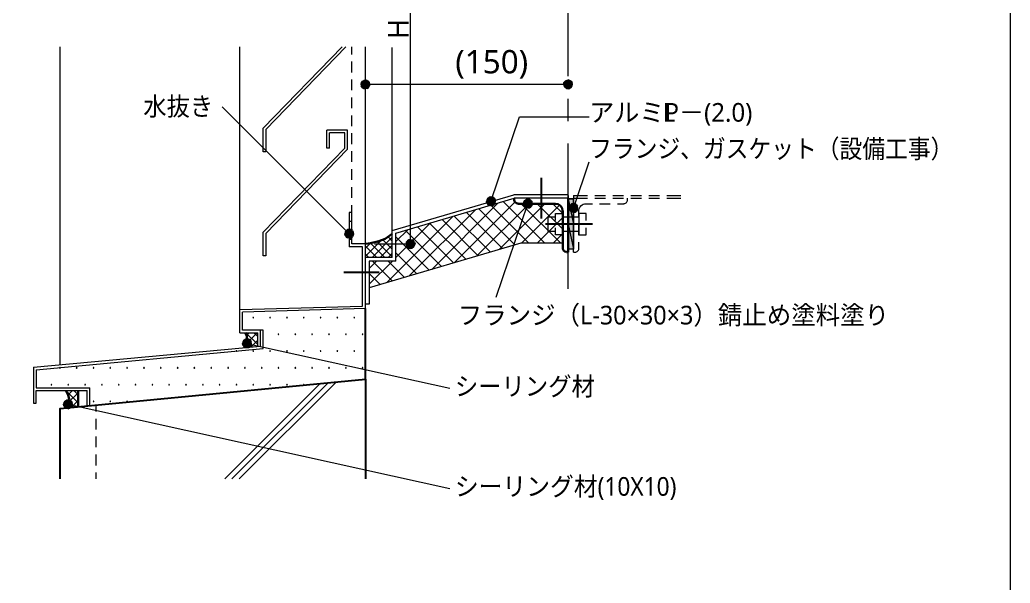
# Model space of a CAD drawing. Header units: millimetres. Extents: x 0 to 420, y 0 to 297.
# Drawn here: x 309.8 to 420.2, y 157.8 to 220.7 of the extents above; entities that cross this region are included whole.
import ezdxf
from ezdxf.enums import TextEntityAlignment as Align

# ---------------------------------------------------------------- set-up
doc = ezdxf.new("R2010")
doc.units = ezdxf.units.MM
doc.styles.add('kst32b', font='NotoSansJP-Variable.ttf')

msp = doc.modelspace()

# ---------------------------------------------------------------- hatches: boundary and pattern name
for points in [[(347.83, 213.68), (347.79, 213.49), (348.3, 213.49), (347.83, 213.68)], [(371.35, 213.3), (371.39, 213.49), (370.88, 213.49), (371.35, 213.3)], [(362.48, 200.89), (362.29, 200.94), (362.29, 200.43), (362.48, 200.89)], [(366.59, 200.64), (366.39, 200.68), (366.39, 200.17), (366.59, 200.64)], [(371.67, 200.17), (371.47, 200.19), (371.47, 199.71), (371.67, 200.17)], [(371.47, 197.89), (371.47, 197.89), (370.88, 197.89), (371.47, 197.89), (370.88, 197.89), (371.47, 197.89)], [(346.69, 197.29), (346.5, 197.34), (346.5, 196.83), (346.69, 197.29)], [(353.12, 195.22), (353.31, 195.18), (353.31, 195.69), (353.12, 195.22)], [(335.79, 187.52), (335.77, 187.49), (335.75, 187.47), (335.77, 187.45), (335.79, 187.43), (335.81, 187.45), (335.83, 187.47), (335.81, 187.49), (335.79, 187.52)], [(337.67, 187.52), (337.65, 187.49), (337.63, 187.47), (337.65, 187.45), (337.67, 187.43), (337.69, 187.45), (337.71, 187.47), (337.69, 187.49), (337.67, 187.52)], [(339.56, 187.52), (339.53, 187.49), (339.51, 187.47), (339.53, 187.45), (339.56, 187.43), (339.58, 187.45), (339.6, 187.47), (339.58, 187.49), (339.56, 187.52)], [(341.42, 187.52), (341.4, 187.49), (341.38, 187.47), (341.4, 187.45), (341.42, 187.43), (341.44, 187.45), (341.46, 187.47), (341.44, 187.49), (341.42, 187.52)], [(343.3, 187.52), (343.28, 187.49), (343.26, 187.47), (343.28, 187.45), (343.3, 187.43), (343.32, 187.45), (343.34, 187.47), (343.32, 187.49), (343.3, 187.52)], [(345.16, 187.52), (345.14, 187.49), (345.12, 187.47), (345.14, 187.45), (345.16, 187.43), (345.19, 187.45), (345.21, 187.47), (345.19, 187.49), (345.16, 187.52)], [(347.05, 187.52), (347.03, 187.49), (347.01, 187.47), (347.03, 187.45), (347.05, 187.43), (347.07, 187.45), (347.09, 187.47), (347.07, 187.49), (347.05, 187.52)], [(338.6, 185.65), (338.58, 185.63), (338.56, 185.61), (338.58, 185.59), (338.6, 185.57), (338.62, 185.59), (338.65, 185.61), (338.62, 185.63), (338.6, 185.65)], [(340.49, 185.65), (340.47, 185.63), (340.44, 185.61), (340.47, 185.59), (340.49, 185.57), (340.51, 185.59), (340.53, 185.61), (340.51, 185.63), (340.49, 185.65)], [(342.35, 185.65), (342.33, 185.63), (342.31, 185.61), (342.33, 185.59), (342.35, 185.57), (342.37, 185.59), (342.39, 185.61), (342.37, 185.63), (342.35, 185.65)], [(344.23, 185.65), (344.21, 185.63), (344.19, 185.61), (344.21, 185.59), (344.23, 185.57), (344.25, 185.59), (344.28, 185.61), (344.25, 185.63), (344.23, 185.65)], [(346.12, 185.65), (346.1, 185.63), (346.07, 185.61), (346.1, 185.59), (346.12, 185.57), (346.14, 185.59), (346.16, 185.61), (346.14, 185.63), (346.12, 185.65)], [(347.98, 185.65), (347.96, 185.63), (347.94, 185.61), (347.96, 185.59), (347.98, 185.57), (348, 185.59), (348.02, 185.61), (348, 185.63), (347.98, 185.65)], [(335.28, 185.06), (335.09, 185.1), (335.09, 184.59), (335.28, 185.06)], [(333.93, 183.77), (333.9, 183.75), (333.88, 183.73), (333.9, 183.71), (333.93, 183.68), (333.95, 183.71), (333.97, 183.73), (333.95, 183.75), (333.93, 183.77)], [(335.79, 183.77), (335.77, 183.75), (335.75, 183.73), (335.77, 183.71), (335.79, 183.68), (335.81, 183.71), (335.83, 183.73), (335.81, 183.75), (335.79, 183.77)], [(337.67, 183.77), (337.65, 183.75), (337.63, 183.73), (337.65, 183.71), (337.67, 183.68), (337.69, 183.71), (337.71, 183.73), (337.69, 183.75), (337.67, 183.77)], [(339.56, 183.77), (339.53, 183.75), (339.51, 183.73), (339.53, 183.71), (339.56, 183.68), (339.58, 183.71), (339.6, 183.73), (339.58, 183.75), (339.56, 183.77)], [(341.42, 183.77), (341.4, 183.75), (341.38, 183.73), (341.4, 183.71), (341.42, 183.68), (341.44, 183.71), (341.46, 183.73), (341.44, 183.75), (341.42, 183.77)], [(343.3, 183.77), (343.28, 183.75), (343.26, 183.73), (343.28, 183.71), (343.3, 183.68), (343.32, 183.71), (343.34, 183.73), (343.32, 183.75), (343.3, 183.77)], [(345.16, 183.77), (345.14, 183.75), (345.12, 183.73), (345.14, 183.71), (345.16, 183.68), (345.19, 183.71), (345.21, 183.73), (345.19, 183.75), (345.16, 183.77)], [(347.05, 183.77), (347.03, 183.75), (347.01, 183.73), (347.03, 183.71), (347.05, 183.68), (347.07, 183.71), (347.09, 183.73), (347.07, 183.75), (347.05, 183.77)], [(314.24, 181.91), (314.22, 181.89), (314.2, 181.86), (314.22, 181.84), (314.24, 181.82), (314.26, 181.84), (314.28, 181.86), (314.26, 181.89), (314.24, 181.91)], [(316.1, 181.91), (316.08, 181.89), (316.06, 181.86), (316.08, 181.84), (316.1, 181.82), (316.12, 181.84), (316.15, 181.86), (316.12, 181.89), (316.1, 181.91)], [(317.99, 181.91), (317.97, 181.89), (317.94, 181.86), (317.97, 181.84), (317.99, 181.82), (318.01, 181.84), (318.03, 181.86), (318.01, 181.89), (317.99, 181.91)], [(319.85, 181.91), (319.83, 181.89), (319.81, 181.86), (319.83, 181.84), (319.85, 181.82), (319.87, 181.84), (319.89, 181.86), (319.87, 181.89), (319.85, 181.91)], [(321.73, 181.91), (321.71, 181.89), (321.69, 181.86), (321.71, 181.84), (321.73, 181.82), (321.75, 181.84), (321.78, 181.86), (321.75, 181.89), (321.73, 181.91)], [(323.62, 181.91), (323.6, 181.89), (323.57, 181.86), (323.6, 181.84), (323.62, 181.82), (323.64, 181.84), (323.66, 181.86), (323.64, 181.89), (323.62, 181.91)], [(325.48, 181.91), (325.46, 181.89), (325.44, 181.86), (325.46, 181.84), (325.48, 181.82), (325.5, 181.84), (325.52, 181.86), (325.5, 181.89), (325.48, 181.91)], [(327.36, 181.91), (327.34, 181.89), (327.32, 181.86), (327.34, 181.84), (327.36, 181.82), (327.38, 181.84), (327.41, 181.86), (327.38, 181.89), (327.36, 181.91)], [(329.23, 181.91), (329.21, 181.89), (329.18, 181.86), (329.21, 181.84), (329.23, 181.82), (329.25, 181.84), (329.27, 181.86), (329.25, 181.89), (329.23, 181.91)], [(331.11, 181.91), (331.09, 181.89), (331.07, 181.86), (331.09, 181.84), (331.11, 181.82), (331.13, 181.84), (331.15, 181.86), (331.13, 181.89), (331.11, 181.91)], [(332.99, 181.91), (332.97, 181.89), (332.95, 181.86), (332.97, 181.84), (332.99, 181.82), (333.02, 181.84), (333.04, 181.86), (333.02, 181.89), (332.99, 181.91)], [(334.86, 181.91), (334.84, 181.89), (334.81, 181.86), (334.84, 181.84), (334.86, 181.82), (334.88, 181.84), (334.9, 181.86), (334.88, 181.89), (334.86, 181.91)], [(336.74, 181.91), (336.72, 181.89), (336.7, 181.86), (336.72, 181.84), (336.74, 181.82), (336.76, 181.84), (336.78, 181.86), (336.76, 181.89), (336.74, 181.91)], [(338.6, 181.91), (338.58, 181.89), (338.56, 181.86), (338.58, 181.84), (338.6, 181.82), (338.62, 181.84), (338.65, 181.86), (338.62, 181.89), (338.6, 181.91)], [(340.49, 181.91), (340.47, 181.89), (340.44, 181.86), (340.47, 181.84), (340.49, 181.82), (340.51, 181.84), (340.53, 181.86), (340.51, 181.89), (340.49, 181.91)], [(342.35, 181.91), (342.33, 181.89), (342.31, 181.86), (342.33, 181.84), (342.35, 181.82), (342.37, 181.84), (342.39, 181.86), (342.37, 181.89), (342.35, 181.91)], [(344.23, 181.91), (344.21, 181.89), (344.19, 181.86), (344.21, 181.84), (344.23, 181.82), (344.25, 181.84), (344.28, 181.86), (344.25, 181.89), (344.23, 181.91)], [(346.12, 181.91), (346.1, 181.89), (346.07, 181.86), (346.1, 181.84), (346.12, 181.82), (346.14, 181.84), (346.16, 181.86), (346.14, 181.89), (346.12, 181.91)], [(347.98, 181.91), (347.96, 181.89), (347.94, 181.86), (347.96, 181.84), (347.98, 181.82), (348, 181.84), (348.02, 181.86), (348, 181.89), (347.98, 181.91)], [(313.29, 180.02), (313.27, 180), (313.25, 179.98), (313.27, 179.96), (313.29, 179.94), (313.31, 179.96), (313.33, 179.98), (313.31, 180), (313.29, 180.02)], [(315.17, 180.02), (315.15, 180), (315.13, 179.98), (315.15, 179.96), (315.17, 179.94), (315.19, 179.96), (315.21, 179.98), (315.19, 180), (315.17, 180.02)], [(317.06, 180.02), (317.03, 180), (317.01, 179.98), (317.03, 179.96), (317.06, 179.94), (317.08, 179.96), (317.1, 179.98), (317.08, 180), (317.06, 180.02)], [(318.92, 180.02), (318.9, 180), (318.88, 179.98), (318.9, 179.96), (318.92, 179.94), (318.94, 179.96), (318.96, 179.98), (318.94, 180), (318.92, 180.02)], [(320.8, 180.02), (320.78, 180), (320.76, 179.98), (320.78, 179.96), (320.8, 179.94), (320.82, 179.96), (320.84, 179.98), (320.82, 180), (320.8, 180.02)], [(322.66, 180.02), (322.64, 180), (322.62, 179.98), (322.64, 179.96), (322.66, 179.94), (322.69, 179.96), (322.71, 179.98), (322.69, 180), (322.66, 180.02)], [(324.55, 180.02), (324.53, 180), (324.51, 179.98), (324.53, 179.96), (324.55, 179.94), (324.57, 179.96), (324.59, 179.98), (324.57, 180), (324.55, 180.02)], [(326.41, 180.02), (326.39, 180), (326.37, 179.98), (326.39, 179.96), (326.41, 179.94), (326.43, 179.96), (326.45, 179.98), (326.43, 180), (326.41, 180.02)], [(328.29, 180.02), (328.27, 180), (328.25, 179.98), (328.27, 179.96), (328.29, 179.94), (328.32, 179.96), (328.34, 179.98), (328.32, 180), (328.29, 180.02)], [(330.18, 180.02), (330.16, 180), (330.14, 179.98), (330.16, 179.96), (330.18, 179.94), (330.2, 179.96), (330.22, 179.98), (330.2, 180), (330.18, 180.02)], [(332.04, 180.02), (332.02, 180), (332, 179.98), (332.02, 179.96), (332.04, 179.94), (332.06, 179.96), (332.08, 179.98), (332.06, 180), (332.04, 180.02)], [(333.93, 180.02), (333.9, 180), (333.88, 179.98), (333.9, 179.96), (333.93, 179.94), (333.95, 179.96), (333.97, 179.98), (333.95, 180), (333.93, 180.02)], [(335.79, 180.02), (335.77, 180), (335.75, 179.98), (335.77, 179.96), (335.79, 179.94), (335.81, 179.96), (335.83, 179.98), (335.81, 180), (335.79, 180.02)], [(337.67, 180.02), (337.65, 180), (337.63, 179.98), (337.65, 179.96), (337.67, 179.94), (337.69, 179.96), (337.71, 179.98), (337.69, 180), (337.67, 180.02)], [(339.56, 180.02), (339.53, 180), (339.51, 179.98), (339.53, 179.96), (339.56, 179.94), (339.58, 179.96), (339.6, 179.98), (339.58, 180), (339.56, 180.02)], [(341.42, 180.02), (341.4, 180), (341.38, 179.98), (341.4, 179.96), (341.42, 179.94), (341.44, 179.96), (341.46, 179.98), (341.44, 180), (341.42, 180.02)], [(315.34, 178.27), (315.15, 178.31), (315.15, 177.82), (315.34, 178.27)], [(317.99, 178.16), (317.97, 178.14), (317.94, 178.12), (317.97, 178.1), (317.99, 178.08), (318.01, 178.1), (318.03, 178.12), (318.01, 178.14), (317.99, 178.16)], [(319.85, 178.16), (319.83, 178.14), (319.81, 178.12), (319.83, 178.1), (319.85, 178.08), (319.87, 178.1), (319.89, 178.12), (319.87, 178.14), (319.85, 178.16)], [(321.73, 178.16), (321.71, 178.14), (321.69, 178.12), (321.71, 178.1), (321.73, 178.08), (321.75, 178.1), (321.78, 178.12), (321.75, 178.14), (321.73, 178.16)]]:
    msp.add_hatch(color=7).paths.add_polyline_path(points)
h = msp.add_hatch(color=7)
h.paths.add_polyline_path([(347.79, 213.49), (347.83, 213.3), (348.3, 213.49), (347.79, 213.49)])
h.paths.add_polyline_path([(347.83, 213.3), (348.3, 213.49), (347.94, 213.13), (347.83, 213.3)])
h.paths.add_polyline_path([(348.3, 213.49), (347.94, 213.13), (348.11, 213.02), (348.3, 213.49)])
h = msp.add_hatch(color=7)
h.paths.add_polyline_path([(348.3, 213.97), (348.11, 213.93), (348.3, 213.49), (348.3, 213.97)])
h.paths.add_polyline_path([(348.11, 213.93), (348.3, 213.49), (347.94, 213.83), (348.11, 213.93)])
h.paths.add_polyline_path([(348.3, 213.49), (347.94, 213.83), (347.83, 213.68), (348.3, 213.49)])
h = msp.add_hatch(color=7)
h.paths.add_polyline_path([(348.11, 213.02), (348.3, 212.98), (348.3, 213.49), (348.11, 213.02)])
h.paths.add_polyline_path([(348.3, 212.98), (348.3, 213.49), (348.49, 213.02), (348.3, 212.98)])
h.paths.add_polyline_path([(348.3, 213.49), (348.49, 213.02), (348.64, 213.13), (348.3, 213.49)])
h = msp.add_hatch(color=7)
h.paths.add_polyline_path([(348.74, 213.68), (348.64, 213.83), (348.3, 213.49), (348.74, 213.68)])
h.paths.add_polyline_path([(348.64, 213.83), (348.3, 213.49), (348.49, 213.93), (348.64, 213.83)])
h.paths.add_polyline_path([(348.3, 213.49), (348.49, 213.93), (348.3, 213.97), (348.3, 213.49)])
h = msp.add_hatch(color=7)
h.paths.add_polyline_path([(348.64, 213.13), (348.74, 213.3), (348.3, 213.49), (348.64, 213.13)])
h.paths.add_polyline_path([(348.74, 213.3), (348.3, 213.49), (348.78, 213.49), (348.74, 213.3)])
h.paths.add_polyline_path([(348.3, 213.49), (348.78, 213.49), (348.74, 213.68), (348.3, 213.49)])
h = msp.add_hatch(color=7)
h.paths.add_polyline_path([(370.54, 213.83), (370.42, 213.68), (370.88, 213.49), (370.54, 213.83)])
h.paths.add_polyline_path([(370.42, 213.68), (370.88, 213.49), (370.4, 213.49), (370.42, 213.68)])
h.paths.add_polyline_path([(370.88, 213.49), (370.4, 213.49), (370.42, 213.3), (370.88, 213.49)])
h = msp.add_hatch(color=7)
h.paths.add_polyline_path([(370.42, 213.3), (370.54, 213.13), (370.88, 213.49), (370.42, 213.3)])
h.paths.add_polyline_path([(370.54, 213.13), (370.88, 213.49), (370.69, 213.02), (370.54, 213.13)])
h.paths.add_polyline_path([(370.88, 213.49), (370.69, 213.02), (370.88, 212.98), (370.88, 213.49)])
h = msp.add_hatch(color=7)
h.paths.add_polyline_path([(371.07, 213.93), (370.88, 213.97), (370.88, 213.49), (371.07, 213.93)])
h.paths.add_polyline_path([(370.88, 213.97), (370.88, 213.49), (370.69, 213.93), (370.88, 213.97)])
h.paths.add_polyline_path([(370.88, 213.49), (370.69, 213.93), (370.54, 213.83), (370.88, 213.49)])
h = msp.add_hatch(color=7)
h.paths.add_polyline_path([(371.39, 213.49), (371.35, 213.68), (370.88, 213.49), (371.39, 213.49)])
h.paths.add_polyline_path([(371.35, 213.68), (370.88, 213.49), (371.24, 213.83), (371.35, 213.68)])
h.paths.add_polyline_path([(370.88, 213.49), (371.24, 213.83), (371.07, 213.93), (370.88, 213.49)])
h = msp.add_hatch(color=7)
h.paths.add_polyline_path([(370.88, 212.98), (371.07, 213.02), (370.88, 213.49), (370.88, 212.98)])
h.paths.add_polyline_path([(371.07, 213.02), (370.88, 213.49), (371.24, 213.13), (371.07, 213.02)])
h.paths.add_polyline_path([(370.88, 213.49), (371.24, 213.13), (371.35, 213.3), (370.88, 213.49)])
h = msp.add_hatch(color=7)
h.paths.add_polyline_path([(362.29, 200.94), (362.1, 200.89), (362.29, 200.43), (362.29, 200.94)])
h.paths.add_polyline_path([(362.1, 200.89), (362.29, 200.43), (361.93, 200.79), (362.1, 200.89)])
h.paths.add_polyline_path([(362.29, 200.43), (361.93, 200.79), (361.82, 200.62), (362.29, 200.43)])
h = msp.add_hatch(color=7)
h.paths.add_polyline_path([(361.82, 200.62), (361.78, 200.43), (362.29, 200.43), (361.82, 200.62)])
h.paths.add_polyline_path([(361.78, 200.43), (362.29, 200.43), (361.82, 200.24), (361.78, 200.43)])
h.paths.add_polyline_path([(362.29, 200.43), (361.82, 200.24), (361.93, 200.07), (362.29, 200.43)])
h = msp.add_hatch(color=7)
h.paths.add_polyline_path([(361.93, 200.07), (362.1, 199.96), (362.29, 200.43), (361.93, 200.07)])
h.paths.add_polyline_path([(362.1, 199.96), (362.29, 200.43), (362.29, 199.92), (362.1, 199.96)])
h.paths.add_polyline_path([(362.29, 200.43), (362.29, 199.92), (362.48, 199.96), (362.29, 200.43)])
h = msp.add_hatch(color=7)
h.paths.add_polyline_path([(362.78, 200.43), (362.75, 200.62), (362.29, 200.43), (362.78, 200.43)])
h.paths.add_polyline_path([(362.75, 200.62), (362.29, 200.43), (362.63, 200.79), (362.75, 200.62)])
h.paths.add_polyline_path([(362.29, 200.43), (362.63, 200.79), (362.48, 200.89), (362.29, 200.43)])
h = msp.add_hatch(color=7)
h.paths.add_polyline_path([(362.48, 199.96), (362.63, 200.07), (362.29, 200.43), (362.48, 199.96)])
h.paths.add_polyline_path([(362.63, 200.07), (362.29, 200.43), (362.75, 200.24), (362.63, 200.07)])
h.paths.add_polyline_path([(362.29, 200.43), (362.75, 200.24), (362.78, 200.43), (362.29, 200.43)])
h = msp.add_hatch(color=7)
h.paths.add_polyline_path([(365.93, 200.36), (365.89, 200.17), (366.39, 200.17), (365.93, 200.36)])
h.paths.add_polyline_path([(365.89, 200.17), (366.39, 200.17), (365.93, 199.98), (365.89, 200.17)])
h.paths.add_polyline_path([(366.39, 200.17), (365.93, 199.98), (366.04, 199.83), (366.39, 200.17)])
h = msp.add_hatch(color=7)
h.paths.add_polyline_path([(366.39, 200.68), (366.2, 200.64), (366.39, 200.17), (366.39, 200.68)])
h.paths.add_polyline_path([(366.2, 200.64), (366.39, 200.17), (366.04, 200.53), (366.2, 200.64)])
h.paths.add_polyline_path([(366.39, 200.17), (366.04, 200.53), (365.93, 200.36), (366.39, 200.17)])
h = msp.add_hatch(color=7)
h.paths.add_polyline_path([(366.04, 199.83), (366.2, 199.71), (366.39, 200.17), (366.04, 199.83)])
h.paths.add_polyline_path([(366.2, 199.71), (366.39, 200.17), (366.39, 199.69), (366.2, 199.71)])
h.paths.add_polyline_path([(366.39, 200.17), (366.39, 199.69), (366.59, 199.71), (366.39, 200.17)])
h = msp.add_hatch(color=7)
h.paths.add_polyline_path([(366.88, 200.17), (366.86, 200.36), (366.39, 200.17), (366.88, 200.17)])
h.paths.add_polyline_path([(366.86, 200.36), (366.39, 200.17), (366.73, 200.53), (366.86, 200.36)])
h.paths.add_polyline_path([(366.39, 200.17), (366.73, 200.53), (366.59, 200.64), (366.39, 200.17)])
h = msp.add_hatch(color=7)
h.paths.add_polyline_path([(366.59, 199.71), (366.73, 199.83), (366.39, 200.17), (366.59, 199.71)])
h.paths.add_polyline_path([(366.73, 199.83), (366.39, 200.17), (366.86, 199.98), (366.73, 199.83)])
h.paths.add_polyline_path([(366.39, 200.17), (366.86, 199.98), (366.88, 200.17), (366.39, 200.17)])
h = msp.add_hatch(color=7)
h.paths.add_polyline_path([(371.47, 200.7), (370.88, 200.7), (371.47, 197.89), (371.47, 200.7)])
h.paths.add_polyline_path([(370.88, 200.7), (371.47, 197.89), (370.88, 197.89), (370.88, 200.7)])
h = msp.add_hatch(color=7)
h.paths.add_polyline_path([(371.03, 199.9), (370.99, 199.71), (371.47, 199.71), (371.03, 199.9)])
h.paths.add_polyline_path([(370.99, 199.71), (371.47, 199.71), (371.03, 199.52), (370.99, 199.71)])
h.paths.add_polyline_path([(371.47, 199.71), (371.03, 199.52), (371.14, 199.35), (371.47, 199.71)])
h = msp.add_hatch(color=7)
h.paths.add_polyline_path([(371.47, 200.19), (371.28, 200.17), (371.47, 199.71), (371.47, 200.19)])
h.paths.add_polyline_path([(371.28, 200.17), (371.47, 199.71), (371.14, 200.05), (371.28, 200.17)])
h.paths.add_polyline_path([(371.47, 199.71), (371.14, 200.05), (371.03, 199.9), (371.47, 199.71)])
h = msp.add_hatch(color=7)
h.paths.add_polyline_path([(371.98, 199.71), (371.94, 199.9), (371.47, 199.71), (371.98, 199.71)])
h.paths.add_polyline_path([(371.94, 199.9), (371.47, 199.71), (371.83, 200.05), (371.94, 199.9)])
h.paths.add_polyline_path([(371.47, 199.71), (371.83, 200.05), (371.67, 200.17), (371.47, 199.71)])
h = msp.add_hatch(color=7)
h.paths.add_polyline_path([(371.14, 199.35), (371.28, 199.24), (371.47, 199.71), (371.14, 199.35)])
h.paths.add_polyline_path([(371.28, 199.24), (371.47, 199.71), (371.47, 199.2), (371.28, 199.24)])
h.paths.add_polyline_path([(371.47, 199.71), (371.47, 199.2), (371.67, 199.24), (371.47, 199.71)])
h = msp.add_hatch(color=7)
h.paths.add_polyline_path([(371.67, 199.24), (371.83, 199.35), (371.47, 199.71), (371.67, 199.24)])
h.paths.add_polyline_path([(371.83, 199.35), (371.47, 199.71), (371.94, 199.52), (371.83, 199.35)])
h.paths.add_polyline_path([(371.47, 199.71), (371.94, 199.52), (371.98, 199.71), (371.47, 199.71)])
h = msp.add_hatch(color=7)
h.paths.add_polyline_path([(371.47, 197.89), (370.88, 197.89), (371.47, 195.09), (371.47, 197.89)])
h.paths.add_polyline_path([(370.88, 197.89), (371.47, 195.09), (370.88, 195.09), (370.88, 197.89)])
h = msp.add_hatch(color=7)
h.paths.add_polyline_path([(346.03, 197.02), (345.99, 196.83), (346.5, 196.83), (346.03, 197.02)])
h.paths.add_polyline_path([(345.99, 196.83), (346.5, 196.83), (346.03, 196.64), (345.99, 196.83)])
h.paths.add_polyline_path([(346.5, 196.83), (346.03, 196.64), (346.14, 196.49), (346.5, 196.83)])
h = msp.add_hatch(color=7)
h.paths.add_polyline_path([(346.5, 197.34), (346.31, 197.29), (346.5, 196.83), (346.5, 197.34)])
h.paths.add_polyline_path([(346.31, 197.29), (346.5, 196.83), (346.14, 197.19), (346.31, 197.29)])
h.paths.add_polyline_path([(346.5, 196.83), (346.14, 197.19), (346.03, 197.02), (346.5, 196.83)])
h = msp.add_hatch(color=7)
h.paths.add_polyline_path([(346.14, 196.49), (346.31, 196.38), (346.5, 196.83), (346.14, 196.49)])
h.paths.add_polyline_path([(346.31, 196.38), (346.5, 196.83), (346.5, 196.34), (346.31, 196.38)])
h.paths.add_polyline_path([(346.5, 196.83), (346.5, 196.34), (346.69, 196.38), (346.5, 196.83)])
h = msp.add_hatch(color=7)
h.paths.add_polyline_path([(346.99, 196.83), (346.94, 197.02), (346.5, 196.83), (346.99, 196.83)])
h.paths.add_polyline_path([(346.94, 197.02), (346.5, 196.83), (346.84, 197.19), (346.94, 197.02)])
h.paths.add_polyline_path([(346.5, 196.83), (346.84, 197.19), (346.69, 197.29), (346.5, 196.83)])
h = msp.add_hatch(color=7)
h.paths.add_polyline_path([(346.69, 196.38), (346.84, 196.49), (346.5, 196.83), (346.69, 196.38)])
h.paths.add_polyline_path([(346.84, 196.49), (346.5, 196.83), (346.94, 196.64), (346.84, 196.49)])
h.paths.add_polyline_path([(346.5, 196.83), (346.94, 196.64), (346.99, 196.83), (346.5, 196.83)])
h = msp.add_hatch(color=7)
h.paths.add_polyline_path([(353.12, 196.13), (352.98, 196.02), (353.31, 195.69), (353.12, 196.13)])
h.paths.add_polyline_path([(352.98, 196.02), (353.31, 195.69), (352.85, 195.88), (352.98, 196.02)])
h.paths.add_polyline_path([(353.31, 195.69), (352.85, 195.88), (352.83, 195.69), (353.31, 195.69)])
h = msp.add_hatch(color=7)
h.paths.add_polyline_path([(352.83, 195.69), (352.85, 195.5), (353.31, 195.69), (352.83, 195.69)])
h.paths.add_polyline_path([(352.85, 195.5), (353.31, 195.69), (352.98, 195.33), (352.85, 195.5)])
h.paths.add_polyline_path([(353.31, 195.69), (352.98, 195.33), (353.12, 195.22), (353.31, 195.69)])
h = msp.add_hatch(color=7)
h.paths.add_polyline_path([(353.67, 196.02), (353.5, 196.13), (353.31, 195.69), (353.67, 196.02)])
h.paths.add_polyline_path([(353.5, 196.13), (353.31, 195.69), (353.31, 196.17), (353.5, 196.13)])
h.paths.add_polyline_path([(353.31, 195.69), (353.31, 196.17), (353.12, 196.13), (353.31, 195.69)])
h = msp.add_hatch(color=7)
h.paths.add_polyline_path([(353.78, 195.5), (353.82, 195.69), (353.31, 195.69), (353.78, 195.5)])
h.paths.add_polyline_path([(353.82, 195.69), (353.31, 195.69), (353.78, 195.88), (353.82, 195.69)])
h.paths.add_polyline_path([(353.31, 195.69), (353.78, 195.88), (353.67, 196.02), (353.31, 195.69)])
h = msp.add_hatch(color=7)
h.paths.add_polyline_path([(353.31, 195.18), (353.5, 195.22), (353.31, 195.69), (353.31, 195.18)])
h.paths.add_polyline_path([(353.5, 195.22), (353.31, 195.69), (353.67, 195.33), (353.5, 195.22)])
h.paths.add_polyline_path([(353.31, 195.69), (353.67, 195.33), (353.78, 195.5), (353.31, 195.69)])
h = msp.add_hatch(color=7)
h.paths.add_polyline_path([(334.62, 184.78), (334.6, 184.59), (335.09, 184.59), (334.62, 184.78)])
h.paths.add_polyline_path([(334.6, 184.59), (335.09, 184.59), (334.62, 184.4), (334.6, 184.59)])
h.paths.add_polyline_path([(335.09, 184.59), (334.62, 184.4), (334.75, 184.26), (335.09, 184.59)])
h = msp.add_hatch(color=7)
h.paths.add_polyline_path([(335.09, 185.1), (334.9, 185.06), (335.09, 184.59), (335.09, 185.1)])
h.paths.add_polyline_path([(334.9, 185.06), (335.09, 184.59), (334.75, 184.95), (334.9, 185.06)])
h.paths.add_polyline_path([(335.09, 184.59), (334.75, 184.95), (334.62, 184.78), (335.09, 184.59)])
h = msp.add_hatch(color=7)
h.paths.add_polyline_path([(334.75, 184.26), (334.9, 184.13), (335.09, 184.59), (334.75, 184.26)])
h.paths.add_polyline_path([(334.9, 184.13), (335.09, 184.59), (335.09, 184.11), (334.9, 184.13)])
h.paths.add_polyline_path([(335.09, 184.59), (335.09, 184.11), (335.28, 184.13), (335.09, 184.59)])
h = msp.add_hatch(color=7)
h.paths.add_polyline_path([(335.6, 184.59), (335.56, 184.78), (335.09, 184.59), (335.6, 184.59)])
h.paths.add_polyline_path([(335.56, 184.78), (335.09, 184.59), (335.45, 184.95), (335.56, 184.78)])
h.paths.add_polyline_path([(335.09, 184.59), (335.45, 184.95), (335.28, 185.06), (335.09, 184.59)])
h = msp.add_hatch(color=7)
h.paths.add_polyline_path([(335.28, 184.13), (335.45, 184.26), (335.09, 184.59), (335.28, 184.13)])
h.paths.add_polyline_path([(335.45, 184.26), (335.09, 184.59), (335.56, 184.4), (335.45, 184.26)])
h.paths.add_polyline_path([(335.09, 184.59), (335.56, 184.4), (335.6, 184.59), (335.09, 184.59)])
h = msp.add_hatch(color=7)
h.paths.add_polyline_path([(314.68, 178.01), (314.66, 177.82), (315.15, 177.82), (314.68, 178.01)])
h.paths.add_polyline_path([(314.66, 177.82), (315.15, 177.82), (314.68, 177.63), (314.66, 177.82)])
h.paths.add_polyline_path([(315.15, 177.82), (314.68, 177.63), (314.79, 177.46), (315.15, 177.82)])
h = msp.add_hatch(color=7)
h.paths.add_polyline_path([(315.15, 178.31), (314.96, 178.27), (315.15, 177.82), (315.15, 178.31)])
h.paths.add_polyline_path([(314.96, 178.27), (315.15, 177.82), (314.79, 178.16), (314.96, 178.27)])
h.paths.add_polyline_path([(315.15, 177.82), (314.79, 178.16), (314.68, 178.01), (315.15, 177.82)])
h = msp.add_hatch(color=7)
h.paths.add_polyline_path([(314.79, 177.46), (314.96, 177.36), (315.15, 177.82), (314.79, 177.46)])
h.paths.add_polyline_path([(314.96, 177.36), (315.15, 177.82), (315.15, 177.31), (314.96, 177.36)])
h.paths.add_polyline_path([(315.15, 177.82), (315.15, 177.31), (315.34, 177.36), (315.15, 177.82)])
h = msp.add_hatch(color=7)
h.paths.add_polyline_path([(315.66, 177.82), (315.62, 178.01), (315.15, 177.82), (315.66, 177.82)])
h.paths.add_polyline_path([(315.62, 178.01), (315.15, 177.82), (315.51, 178.16), (315.62, 178.01)])
h.paths.add_polyline_path([(315.15, 177.82), (315.51, 178.16), (315.34, 178.27), (315.15, 177.82)])
h = msp.add_hatch(color=7)
h.paths.add_polyline_path([(315.34, 177.36), (315.51, 177.46), (315.15, 177.82), (315.34, 177.36)])
h.paths.add_polyline_path([(315.51, 177.46), (315.15, 177.82), (315.62, 177.63), (315.51, 177.46)])
h.paths.add_polyline_path([(315.15, 177.82), (315.62, 177.63), (315.66, 177.82), (315.15, 177.82)])

# ---------------------------------------------------------------- linework, layer by layer
at = {"lineweight": 13}
for points in [[(0.19, 0), (0.19, 296.97), (420.16, 296.97), (420.16, 0)], [(370.88, 195.09), (370.88, 200.7), (371.47, 200.7), (371.47, 195.09)]]:
    msp.add_lwpolyline(points, close=True, dxfattribs=at)
for points in [[(349.29, 195.69), (353.31, 195.69), (353.31, 236.58), (348.72, 236.58)], [(370.88, 214.38), (370.88, 226.89)], [(314.28, 182.16), (314.28, 217.66)], [(334.29, 188.36), (334.29, 217.66)], [(345.69, 217.66), (336.89, 208.58)], [(346.1, 217.66), (337.18, 208.45)], [(346.79, 216.83), (346.79, 217.66)], [(348.3, 195.69), (348.3, 217.66)], [(351.28, 197.19), (351.28, 217.59)], [(346.79, 214.82), (346.79, 216.03)], [(346.79, 212.83), (346.79, 214.02)], [(348.3, 213.49), (370.88, 213.49)], [(346.79, 210.82), (346.79, 212.03)], [(346.5, 196.83), (332.34, 210.99)], [(370.88, 209.38), (370.88, 211.88)], [(346.79, 208.83), (346.79, 210.02)], [(362.29, 200.43), (365.48, 209.87), (373.23, 209.87)], [(337.18, 208.45), (337.18, 205.97), (336.89, 205.97), (336.89, 208.58)], [(343.98, 206.37), (343.98, 208.39)], [(346.29, 206.25), (346.29, 208.39), (343.98, 208.39)], [(344.3, 206.37), (344.3, 208.07)], [(345.99, 208.07), (344.3, 208.07)], [(345.99, 206.37), (345.99, 208.07)], [(346.79, 206.82), (346.79, 208.03)], [(370.88, 190.69), (370.88, 206.88)], [(345.99, 206.37), (336.89, 196.98)], [(346.29, 206.25), (337.18, 196.85)], [(344.3, 206.37), (343.98, 206.37)], [(346.79, 204.83), (346.79, 206.02)], [(373.21, 204.81), (371.47, 199.71)], [(346.79, 202.82), (346.79, 204.03)], [(346.79, 200.83), (346.79, 202.01)], [(351.28, 197.19), (364.83, 201.17)], [(370.88, 201.17), (364.83, 201.17)], [(370.88, 201.08), (370.88, 200.79)], [(371.47, 201.08), (371.47, 200.79)], [(371.47, 201.08), (373.06, 201.08)], [(373.87, 201.08), (375.07, 201.08)], [(375.88, 201.08), (377.06, 201.08)], [(377.87, 201.08), (379.07, 201.08)], [(379.88, 201.08), (381.06, 201.08)], [(381.87, 201.08), (383.46, 201.08)], [(346.79, 199.18), (346.79, 200.02)], [(351.68, 196.89), (364.89, 200.79)], [(355.68, 192.85), (363.07, 200.24)], [(358.18, 193.59), (364.93, 200.34)], [(360.68, 194.33), (366.54, 200.17)], [(366.52, 195.77), (362.29, 200)], [(362.86, 189.76), (366.39, 200.17)], [(363.2, 195.07), (368.3, 200.17)], [(368.3, 195.77), (363.66, 200.41)], [(370.88, 200.79), (364.89, 200.79)], [(370.88, 200.79), (364.89, 200.79)], [(370.06, 195.77), (365.65, 200.17)], [(365.68, 195.77), (369.91, 200)], [(370.29, 197.32), (367.43, 200.17)], [(370.29, 199.09), (369.19, 200.17)], [(371.47, 200.17), (371.47, 200.79), (373.06, 200.79)], [(372.09, 198.67), (372.09, 199.37), (372.09, 199.54), (372.15, 199.69), (372.22, 199.81), (372.32, 199.94), (372.45, 200.05), (372.58, 200.11), (372.72, 200.17), (372.89, 200.17)], [(372.89, 200.17), (373.59, 200.17)], [(373.87, 200.79), (375.07, 200.79)], [(374.37, 200.17), (375.58, 200.17)], [(375.88, 200.79), (377.06, 200.79)], [(376.39, 200.17), (377.08, 200.17), (377.15, 200.19), (377.21, 200.19), (377.27, 200.24), (377.34, 200.28), (377.38, 200.32), (377.42, 200.38), (377.47, 200.45), (377.49, 200.51), (377.49, 200.58)], [(377.49, 200.58), (377.49, 200.79)], [(377.87, 200.79), (379.07, 200.79)], [(379.88, 200.79), (381.06, 200.79)], [(381.87, 200.79), (383.46, 200.79)], [(346.79, 195.69), (346.79, 199.18), (346.5, 199.18), (346.5, 195.37)], [(350.67, 191.39), (358.06, 198.78)], [(353.17, 192.13), (360.55, 199.5)], [(362.23, 194.78), (358.18, 198.8)], [(363.58, 195.18), (359.56, 199.2)], [(364.96, 195.58), (360.93, 199.6)], [(369.49, 198.29), (369.49, 199.09), (370.29, 199.09)], [(370.29, 199.09), (370.29, 198.29)], [(370.88, 199.18), (370.88, 199.58)], [(371.47, 198.18), (371.47, 199.37)], [(372.89, 198.29), (372.89, 199.09), (372.09, 199.09), (372.09, 198.29)], [(346.79, 198.18), (346.5, 198.18)], [(351.68, 194.16), (355.56, 198.04)], [(358.12, 193.57), (354.1, 197.61)], [(359.49, 193.97), (355.45, 198.01)], [(360.85, 194.37), (356.83, 198.42)], [(367.43, 195.77), (370.29, 198.63)], [(369.49, 197.08), (368.68, 197.08), (368.68, 198.69), (369.49, 198.69)], [(370.29, 198.69), (372.09, 198.69), (372.09, 197.08), (370.29, 197.08)], [(372.09, 196.68), (372.09, 197.89)], [(337.18, 196.85), (337.18, 194.37), (336.89, 194.37), (336.89, 196.98)], [(351.28, 194.18), (351.28, 197.19)], [(351.68, 195.94), (353.04, 197.29)], [(351.68, 193.78), (351.68, 196.89)], [(356.76, 193.17), (352.72, 197.21)], [(369.21, 195.77), (370.29, 196.85)], [(370.29, 197.48), (370.29, 196.7), (369.49, 196.7), (369.49, 197.48)], [(371.47, 196.17), (371.47, 197.38)], [(372.09, 197.48), (372.09, 196.7), (372.89, 196.7)], [(372.89, 196.7), (372.89, 197.48)], [(346.79, 196.17), (346.5, 196.17)], [(348.3, 195.69), (346.79, 195.69)], [(348.3, 194.31), (350.1, 196.11)], [(348.3, 195.2), (348.87, 195.77)], [(348.3, 188.49), (348.3, 195.69)], [(349.57, 194.18), (348.3, 195.45)], [(370.29, 195.77), (365.61, 195.77), (348.7, 190.8)], [(350.46, 194.18), (348.87, 195.77)], [(349.04, 194.18), (351.28, 196.43)], [(351.28, 194.23), (349.57, 195.94)], [(349.93, 194.18), (351.28, 195.54)], [(351.28, 195.11), (350.24, 196.15)], [(351.28, 195.98), (350.82, 196.47)], [(355.39, 192.76), (351.68, 196.47)], [(372.09, 195.18), (372.09, 195.88)], [(347.98, 195.37), (346.5, 195.37)], [(347.98, 188.76), (347.98, 195.37)], [(348.68, 194.18), (348.3, 194.56)], [(350.82, 194.18), (351.28, 194.65)], [(354.03, 192.36), (351.68, 194.71)], [(371.47, 194.78), (371.47, 195.37)], [(371.47, 194.78), (371.69, 194.78), (371.75, 194.78), (371.81, 194.8), (371.88, 194.84), (371.94, 194.88), (371.98, 194.92), (372.03, 194.99), (372.07, 195.05), (372.07, 195.11), (372.09, 195.18)], [(351.28, 194.18), (348.3, 194.18)], [(348.7, 193.78), (348.7, 188.98), (348.3, 188.98)], [(348.7, 192.93), (349.53, 193.78)], [(348.7, 191.18), (351.3, 193.78)], [(351.68, 193.78), (348.7, 193.78)], [(351.28, 191.56), (349.08, 193.78)], [(352.66, 191.96), (350.84, 193.78)], [(349.93, 191.16), (348.7, 192.4)], [(334.29, 185.78), (334.29, 188.36), (347.98, 188.76)], [(348.3, 188.49), (334.58, 188.07)], [(334.58, 186.08), (334.58, 188.07)], [(334.29, 185.78), (336.3, 185.78)], [(336.89, 184.02), (336.89, 186.08), (334.58, 186.08)], [(336.3, 184.47), (334.98, 185.78)], [(335.05, 185.48), (335.34, 185.78)], [(335.11, 184.66), (336.23, 185.78)], [(336.3, 185.36), (335.87, 185.78)], [(336.3, 184.26), (336.3, 185.78)], [(336.59, 184.3), (336.59, 186.08)], [(335.09, 184.59), (357.72, 179.6)], [(335.66, 184.21), (335.13, 184.76)], [(335.53, 184.19), (336.3, 184.95)], [(311.3, 181.93), (336.59, 184.3)], [(311.59, 181.65), (336.89, 184.02)], [(311.3, 181.93), (311.3, 177.93), (311.59, 177.93), (311.59, 179.32), (317.29, 179.32)], [(311.59, 181.65), (311.59, 179.62), (317.58, 179.62)], [(332.63, 169.48), (343.26, 180.11)], [(333.42, 169.48), (344.13, 180.19)], [(334.22, 169.48), (345.02, 180.28)], [(316.29, 177.95), (314.92, 179.32)], [(315.17, 178.86), (315.64, 179.32)], [(315.21, 178.03), (316.29, 179.09)], [(316.29, 178.84), (315.81, 179.32)], [(317.29, 177.61), (317.29, 179.32)], [(317.58, 177.63), (317.58, 179.62)], [(315.15, 177.82), (357.72, 168.4)], [(315.89, 177.48), (315.24, 178.12)], [(315.51, 177.44), (316.29, 178.22)], [(315.09, 177.4), (314.98, 177.5)], [(318.28, 177), (318.28, 177.72)], [(318.28, 174.98), (318.28, 176.19)], [(318.28, 173), (318.28, 174.2)], [(318.28, 170.98), (318.28, 172.19)], [(318.28, 169.48), (318.28, 170.2)]]:
    msp.add_lwpolyline(points, dxfattribs=at)
at = {"lineweight": 0}
for points in [[(347.83, 213.68), (347.79, 213.49), (348.3, 213.49)], [(347.79, 213.49), (347.83, 213.3), (348.3, 213.49)], [(348.3, 213.49), (347.94, 213.83), (347.83, 213.68)], [(347.83, 213.3), (348.3, 213.49), (347.94, 213.13)], [(348.11, 213.93), (348.3, 213.49), (347.94, 213.83)], [(348.3, 213.49), (347.94, 213.13), (348.11, 213.02)], [(348.3, 213.97), (348.11, 213.93), (348.3, 213.49)], [(348.11, 213.02), (348.3, 212.98), (348.3, 213.49)], [(348.3, 213.49), (348.49, 213.93), (348.3, 213.97)], [(348.64, 213.83), (348.3, 213.49), (348.49, 213.93)], [(348.74, 213.68), (348.64, 213.83), (348.3, 213.49)], [(348.3, 213.49), (348.78, 213.49), (348.74, 213.68)], [(348.3, 212.98), (348.3, 213.49), (348.49, 213.02)], [(348.3, 213.49), (348.49, 213.02), (348.64, 213.13)], [(348.64, 213.13), (348.74, 213.3), (348.3, 213.49)], [(348.74, 213.3), (348.3, 213.49), (348.78, 213.49)], [(370.42, 213.68), (370.88, 213.49), (370.4, 213.49)], [(370.88, 213.49), (370.4, 213.49), (370.42, 213.3)], [(370.54, 213.83), (370.42, 213.68), (370.88, 213.49)], [(370.42, 213.3), (370.54, 213.13), (370.88, 213.49)], [(370.88, 213.49), (370.69, 213.93), (370.54, 213.83)], [(370.54, 213.13), (370.88, 213.49), (370.69, 213.02)], [(370.88, 213.97), (370.88, 213.49), (370.69, 213.93)], [(370.88, 213.49), (370.69, 213.02), (370.88, 212.98)], [(371.07, 213.93), (370.88, 213.97), (370.88, 213.49)], [(370.88, 213.49), (371.24, 213.83), (371.07, 213.93)], [(371.35, 213.68), (370.88, 213.49), (371.24, 213.83)], [(371.39, 213.49), (371.35, 213.68), (370.88, 213.49)], [(370.88, 212.98), (371.07, 213.02), (370.88, 213.49)], [(371.07, 213.02), (370.88, 213.49), (371.24, 213.13)], [(370.88, 213.49), (371.24, 213.13), (371.35, 213.3)], [(371.35, 213.3), (371.39, 213.49), (370.88, 213.49)], [(362.29, 200.94), (362.1, 200.89), (362.29, 200.43)], [(362.48, 200.89), (362.29, 200.94), (362.29, 200.43)], [(361.82, 200.62), (361.78, 200.43), (362.29, 200.43)], [(361.78, 200.43), (362.29, 200.43), (361.82, 200.24)], [(362.29, 200.43), (361.93, 200.79), (361.82, 200.62)], [(362.29, 200.43), (361.82, 200.24), (361.93, 200.07)], [(362.1, 200.89), (362.29, 200.43), (361.93, 200.79)], [(361.93, 200.07), (362.1, 199.96), (362.29, 200.43)], [(362.1, 199.96), (362.29, 200.43), (362.29, 199.92)], [(362.29, 200.43), (362.63, 200.79), (362.48, 200.89)], [(362.75, 200.62), (362.29, 200.43), (362.63, 200.79)], [(362.78, 200.43), (362.75, 200.62), (362.29, 200.43)], [(362.29, 200.43), (362.29, 199.92), (362.48, 199.96)], [(362.48, 199.96), (362.63, 200.07), (362.29, 200.43)], [(362.63, 200.07), (362.29, 200.43), (362.75, 200.24)], [(362.29, 200.43), (362.75, 200.24), (362.78, 200.43)], [(365.93, 200.36), (365.89, 200.17), (366.39, 200.17)], [(365.89, 200.17), (366.39, 200.17), (365.93, 199.98)], [(366.39, 200.17), (366.04, 200.53), (365.93, 200.36)], [(366.39, 200.17), (365.93, 199.98), (366.04, 199.83)], [(366.2, 200.64), (366.39, 200.17), (366.04, 200.53)], [(366.04, 199.83), (366.2, 199.71), (366.39, 200.17)], [(366.39, 200.68), (366.2, 200.64), (366.39, 200.17)], [(366.2, 199.71), (366.39, 200.17), (366.39, 199.69)], [(366.59, 200.64), (366.39, 200.68), (366.39, 200.17)], [(366.39, 200.17), (366.73, 200.53), (366.59, 200.64)], [(366.86, 200.36), (366.39, 200.17), (366.73, 200.53)], [(366.88, 200.17), (366.86, 200.36), (366.39, 200.17)], [(366.39, 200.17), (366.39, 199.69), (366.59, 199.71)], [(366.59, 199.71), (366.73, 199.83), (366.39, 200.17)], [(366.73, 199.83), (366.39, 200.17), (366.86, 199.98)], [(366.39, 200.17), (366.86, 199.98), (366.88, 200.17)], [(371.47, 200.7), (370.88, 200.7), (371.47, 197.89)], [(370.88, 200.7), (371.47, 197.89), (370.88, 197.89)], [(371.03, 199.9), (370.99, 199.71), (371.47, 199.71)], [(371.47, 199.71), (371.14, 200.05), (371.03, 199.9)], [(371.28, 200.17), (371.47, 199.71), (371.14, 200.05)], [(371.47, 200.19), (371.28, 200.17), (371.47, 199.71)], [(371.67, 200.17), (371.47, 200.19), (371.47, 199.71)], [(371.47, 199.71), (371.83, 200.05), (371.67, 200.17)], [(371.94, 199.9), (371.47, 199.71), (371.83, 200.05)], [(371.98, 199.71), (371.94, 199.9), (371.47, 199.71)], [(370.99, 199.71), (371.47, 199.71), (371.03, 199.52)], [(371.47, 199.71), (371.03, 199.52), (371.14, 199.35)], [(371.14, 199.35), (371.28, 199.24), (371.47, 199.71)], [(371.28, 199.24), (371.47, 199.71), (371.47, 199.2)], [(371.47, 199.71), (371.47, 199.2), (371.67, 199.24)], [(371.67, 199.24), (371.83, 199.35), (371.47, 199.71)], [(371.83, 199.35), (371.47, 199.71), (371.94, 199.52)], [(371.47, 199.71), (371.94, 199.52), (371.98, 199.71)], [(371.47, 197.89), (371.47, 197.89), (370.88, 197.89), (371.47, 197.89), (370.88, 197.89)], [(371.47, 197.89), (370.88, 197.89), (371.47, 195.09)], [(370.88, 197.89), (371.47, 195.09), (370.88, 195.09)], [(346.03, 197.02), (345.99, 196.83), (346.5, 196.83)], [(345.99, 196.83), (346.5, 196.83), (346.03, 196.64)], [(346.5, 196.83), (346.14, 197.19), (346.03, 197.02)], [(346.5, 196.83), (346.03, 196.64), (346.14, 196.49)], [(346.31, 197.29), (346.5, 196.83), (346.14, 197.19)], [(346.14, 196.49), (346.31, 196.38), (346.5, 196.83)], [(346.5, 197.34), (346.31, 197.29), (346.5, 196.83)], [(346.31, 196.38), (346.5, 196.83), (346.5, 196.34)], [(346.69, 197.29), (346.5, 197.34), (346.5, 196.83)], [(346.5, 196.83), (346.84, 197.19), (346.69, 197.29)], [(346.94, 197.02), (346.5, 196.83), (346.84, 197.19)], [(346.99, 196.83), (346.94, 197.02), (346.5, 196.83)], [(346.5, 196.83), (346.5, 196.34), (346.69, 196.38)], [(346.69, 196.38), (346.84, 196.49), (346.5, 196.83)], [(346.84, 196.49), (346.5, 196.83), (346.94, 196.64)], [(346.5, 196.83), (346.94, 196.64), (346.99, 196.83)], [(353.31, 195.69), (352.85, 195.88), (352.83, 195.69)], [(352.83, 195.69), (352.85, 195.5), (353.31, 195.69)], [(352.98, 196.02), (353.31, 195.69), (352.85, 195.88)], [(352.85, 195.5), (353.31, 195.69), (352.98, 195.33)], [(353.12, 196.13), (352.98, 196.02), (353.31, 195.69)], [(353.31, 195.69), (352.98, 195.33), (353.12, 195.22)], [(353.31, 195.69), (353.31, 196.17), (353.12, 196.13)], [(353.12, 195.22), (353.31, 195.18), (353.31, 195.69)], [(353.5, 196.13), (353.31, 195.69), (353.31, 196.17)], [(353.67, 196.02), (353.5, 196.13), (353.31, 195.69)], [(353.31, 195.69), (353.78, 195.88), (353.67, 196.02)], [(353.82, 195.69), (353.31, 195.69), (353.78, 195.88)], [(353.31, 195.18), (353.5, 195.22), (353.31, 195.69)], [(353.5, 195.22), (353.31, 195.69), (353.67, 195.33)], [(353.31, 195.69), (353.67, 195.33), (353.78, 195.5)], [(353.78, 195.5), (353.82, 195.69), (353.31, 195.69)], [(335.79, 187.52), (335.77, 187.49), (335.75, 187.47), (335.77, 187.45), (335.79, 187.43), (335.81, 187.45), (335.83, 187.47), (335.81, 187.49)], [(337.67, 187.52), (337.65, 187.49), (337.63, 187.47), (337.65, 187.45), (337.67, 187.43), (337.69, 187.45), (337.71, 187.47), (337.69, 187.49)], [(339.56, 187.52), (339.53, 187.49), (339.51, 187.47), (339.53, 187.45), (339.56, 187.43), (339.58, 187.45), (339.6, 187.47), (339.58, 187.49)], [(341.42, 187.52), (341.4, 187.49), (341.38, 187.47), (341.4, 187.45), (341.42, 187.43), (341.44, 187.45), (341.46, 187.47), (341.44, 187.49)], [(343.3, 187.52), (343.28, 187.49), (343.26, 187.47), (343.28, 187.45), (343.3, 187.43), (343.32, 187.45), (343.34, 187.47), (343.32, 187.49)], [(345.16, 187.52), (345.14, 187.49), (345.12, 187.47), (345.14, 187.45), (345.16, 187.43), (345.19, 187.45), (345.21, 187.47), (345.19, 187.49)], [(347.05, 187.52), (347.03, 187.49), (347.01, 187.47), (347.03, 187.45), (347.05, 187.43), (347.07, 187.45), (347.09, 187.47), (347.07, 187.49)], [(338.6, 185.65), (338.58, 185.63), (338.56, 185.61), (338.58, 185.59), (338.6, 185.57), (338.62, 185.59), (338.65, 185.61), (338.62, 185.63)], [(340.49, 185.65), (340.47, 185.63), (340.44, 185.61), (340.47, 185.59), (340.49, 185.57), (340.51, 185.59), (340.53, 185.61), (340.51, 185.63)], [(342.35, 185.65), (342.33, 185.63), (342.31, 185.61), (342.33, 185.59), (342.35, 185.57), (342.37, 185.59), (342.39, 185.61), (342.37, 185.63)], [(344.23, 185.65), (344.21, 185.63), (344.19, 185.61), (344.21, 185.59), (344.23, 185.57), (344.25, 185.59), (344.28, 185.61), (344.25, 185.63)], [(346.12, 185.65), (346.1, 185.63), (346.07, 185.61), (346.1, 185.59), (346.12, 185.57), (346.14, 185.59), (346.16, 185.61), (346.14, 185.63)], [(347.98, 185.65), (347.96, 185.63), (347.94, 185.61), (347.96, 185.59), (347.98, 185.57), (348, 185.59), (348.02, 185.61), (348, 185.63)], [(334.62, 184.78), (334.6, 184.59), (335.09, 184.59)], [(334.6, 184.59), (335.09, 184.59), (334.62, 184.4)], [(335.09, 184.59), (334.75, 184.95), (334.62, 184.78)], [(335.09, 184.59), (334.62, 184.4), (334.75, 184.26)], [(334.9, 185.06), (335.09, 184.59), (334.75, 184.95)], [(334.75, 184.26), (334.9, 184.13), (335.09, 184.59)], [(335.09, 185.1), (334.9, 185.06), (335.09, 184.59)], [(334.9, 184.13), (335.09, 184.59), (335.09, 184.11)], [(335.28, 185.06), (335.09, 185.1), (335.09, 184.59)], [(335.09, 184.59), (335.45, 184.95), (335.28, 185.06)], [(335.56, 184.78), (335.09, 184.59), (335.45, 184.95)], [(335.6, 184.59), (335.56, 184.78), (335.09, 184.59)], [(335.09, 184.59), (335.09, 184.11), (335.28, 184.13)], [(335.28, 184.13), (335.45, 184.26), (335.09, 184.59)], [(335.45, 184.26), (335.09, 184.59), (335.56, 184.4)], [(335.09, 184.59), (335.56, 184.4), (335.6, 184.59)], [(333.93, 183.77), (333.9, 183.75), (333.88, 183.73), (333.9, 183.71), (333.93, 183.68), (333.95, 183.71), (333.97, 183.73), (333.95, 183.75)], [(335.79, 183.77), (335.77, 183.75), (335.75, 183.73), (335.77, 183.71), (335.79, 183.68), (335.81, 183.71), (335.83, 183.73), (335.81, 183.75)], [(337.67, 183.77), (337.65, 183.75), (337.63, 183.73), (337.65, 183.71), (337.67, 183.68), (337.69, 183.71), (337.71, 183.73), (337.69, 183.75)], [(339.56, 183.77), (339.53, 183.75), (339.51, 183.73), (339.53, 183.71), (339.56, 183.68), (339.58, 183.71), (339.6, 183.73), (339.58, 183.75)], [(341.42, 183.77), (341.4, 183.75), (341.38, 183.73), (341.4, 183.71), (341.42, 183.68), (341.44, 183.71), (341.46, 183.73), (341.44, 183.75)], [(343.3, 183.77), (343.28, 183.75), (343.26, 183.73), (343.28, 183.71), (343.3, 183.68), (343.32, 183.71), (343.34, 183.73), (343.32, 183.75)], [(345.16, 183.77), (345.14, 183.75), (345.12, 183.73), (345.14, 183.71), (345.16, 183.68), (345.19, 183.71), (345.21, 183.73), (345.19, 183.75)], [(347.05, 183.77), (347.03, 183.75), (347.01, 183.73), (347.03, 183.71), (347.05, 183.68), (347.07, 183.71), (347.09, 183.73), (347.07, 183.75)], [(314.24, 181.91), (314.22, 181.89), (314.2, 181.86), (314.22, 181.84), (314.24, 181.82), (314.26, 181.84), (314.28, 181.86), (314.26, 181.89)], [(316.1, 181.91), (316.08, 181.89), (316.06, 181.86), (316.08, 181.84), (316.1, 181.82), (316.12, 181.84), (316.15, 181.86), (316.12, 181.89)], [(317.99, 181.91), (317.97, 181.89), (317.94, 181.86), (317.97, 181.84), (317.99, 181.82), (318.01, 181.84), (318.03, 181.86), (318.01, 181.89)], [(319.85, 181.91), (319.83, 181.89), (319.81, 181.86), (319.83, 181.84), (319.85, 181.82), (319.87, 181.84), (319.89, 181.86), (319.87, 181.89)], [(321.73, 181.91), (321.71, 181.89), (321.69, 181.86), (321.71, 181.84), (321.73, 181.82), (321.75, 181.84), (321.78, 181.86), (321.75, 181.89)], [(323.62, 181.91), (323.6, 181.89), (323.57, 181.86), (323.6, 181.84), (323.62, 181.82), (323.64, 181.84), (323.66, 181.86), (323.64, 181.89)], [(325.48, 181.91), (325.46, 181.89), (325.44, 181.86), (325.46, 181.84), (325.48, 181.82), (325.5, 181.84), (325.52, 181.86), (325.5, 181.89)], [(327.36, 181.91), (327.34, 181.89), (327.32, 181.86), (327.34, 181.84), (327.36, 181.82), (327.38, 181.84), (327.41, 181.86), (327.38, 181.89)], [(329.23, 181.91), (329.21, 181.89), (329.18, 181.86), (329.21, 181.84), (329.23, 181.82), (329.25, 181.84), (329.27, 181.86), (329.25, 181.89)], [(331.11, 181.91), (331.09, 181.89), (331.07, 181.86), (331.09, 181.84), (331.11, 181.82), (331.13, 181.84), (331.15, 181.86), (331.13, 181.89)], [(332.99, 181.91), (332.97, 181.89), (332.95, 181.86), (332.97, 181.84), (332.99, 181.82), (333.02, 181.84), (333.04, 181.86), (333.02, 181.89)], [(334.86, 181.91), (334.84, 181.89), (334.81, 181.86), (334.84, 181.84), (334.86, 181.82), (334.88, 181.84), (334.9, 181.86), (334.88, 181.89)], [(336.74, 181.91), (336.72, 181.89), (336.7, 181.86), (336.72, 181.84), (336.74, 181.82), (336.76, 181.84), (336.78, 181.86), (336.76, 181.89)], [(338.6, 181.91), (338.58, 181.89), (338.56, 181.86), (338.58, 181.84), (338.6, 181.82), (338.62, 181.84), (338.65, 181.86), (338.62, 181.89)], [(340.49, 181.91), (340.47, 181.89), (340.44, 181.86), (340.47, 181.84), (340.49, 181.82), (340.51, 181.84), (340.53, 181.86), (340.51, 181.89)], [(342.35, 181.91), (342.33, 181.89), (342.31, 181.86), (342.33, 181.84), (342.35, 181.82), (342.37, 181.84), (342.39, 181.86), (342.37, 181.89)], [(344.23, 181.91), (344.21, 181.89), (344.19, 181.86), (344.21, 181.84), (344.23, 181.82), (344.25, 181.84), (344.28, 181.86), (344.25, 181.89)], [(346.12, 181.91), (346.1, 181.89), (346.07, 181.86), (346.1, 181.84), (346.12, 181.82), (346.14, 181.84), (346.16, 181.86), (346.14, 181.89)], [(347.98, 181.91), (347.96, 181.89), (347.94, 181.86), (347.96, 181.84), (347.98, 181.82), (348, 181.84), (348.02, 181.86), (348, 181.89)], [(313.29, 180.02), (313.27, 180), (313.25, 179.98), (313.27, 179.96), (313.29, 179.94), (313.31, 179.96), (313.33, 179.98), (313.31, 180)], [(315.17, 180.02), (315.15, 180), (315.13, 179.98), (315.15, 179.96), (315.17, 179.94), (315.19, 179.96), (315.21, 179.98), (315.19, 180)], [(317.06, 180.02), (317.03, 180), (317.01, 179.98), (317.03, 179.96), (317.06, 179.94), (317.08, 179.96), (317.1, 179.98), (317.08, 180)], [(318.92, 180.02), (318.9, 180), (318.88, 179.98), (318.9, 179.96), (318.92, 179.94), (318.94, 179.96), (318.96, 179.98), (318.94, 180)], [(320.8, 180.02), (320.78, 180), (320.76, 179.98), (320.78, 179.96), (320.8, 179.94), (320.82, 179.96), (320.84, 179.98), (320.82, 180)], [(322.66, 180.02), (322.64, 180), (322.62, 179.98), (322.64, 179.96), (322.66, 179.94), (322.69, 179.96), (322.71, 179.98), (322.69, 180)], [(324.55, 180.02), (324.53, 180), (324.51, 179.98), (324.53, 179.96), (324.55, 179.94), (324.57, 179.96), (324.59, 179.98), (324.57, 180)], [(326.41, 180.02), (326.39, 180), (326.37, 179.98), (326.39, 179.96), (326.41, 179.94), (326.43, 179.96), (326.45, 179.98), (326.43, 180)], [(328.29, 180.02), (328.27, 180), (328.25, 179.98), (328.27, 179.96), (328.29, 179.94), (328.32, 179.96), (328.34, 179.98), (328.32, 180)], [(330.18, 180.02), (330.16, 180), (330.14, 179.98), (330.16, 179.96), (330.18, 179.94), (330.2, 179.96), (330.22, 179.98), (330.2, 180)], [(332.04, 180.02), (332.02, 180), (332, 179.98), (332.02, 179.96), (332.04, 179.94), (332.06, 179.96), (332.08, 179.98), (332.06, 180)], [(333.93, 180.02), (333.9, 180), (333.88, 179.98), (333.9, 179.96), (333.93, 179.94), (333.95, 179.96), (333.97, 179.98), (333.95, 180)], [(335.79, 180.02), (335.77, 180), (335.75, 179.98), (335.77, 179.96), (335.79, 179.94), (335.81, 179.96), (335.83, 179.98), (335.81, 180)], [(337.67, 180.02), (337.65, 180), (337.63, 179.98), (337.65, 179.96), (337.67, 179.94), (337.69, 179.96), (337.71, 179.98), (337.69, 180)], [(339.56, 180.02), (339.53, 180), (339.51, 179.98), (339.53, 179.96), (339.56, 179.94), (339.58, 179.96), (339.6, 179.98), (339.58, 180)], [(341.42, 180.02), (341.4, 180), (341.38, 179.98), (341.4, 179.96), (341.42, 179.94), (341.44, 179.96), (341.46, 179.98), (341.44, 180)], [(314.68, 178.01), (314.66, 177.82), (315.15, 177.82)], [(314.66, 177.82), (315.15, 177.82), (314.68, 177.63)], [(315.15, 177.82), (314.79, 178.16), (314.68, 178.01)], [(315.15, 177.82), (314.68, 177.63), (314.79, 177.46)], [(314.96, 178.27), (315.15, 177.82), (314.79, 178.16)], [(314.79, 177.46), (314.96, 177.36), (315.15, 177.82)], [(315.15, 178.31), (314.96, 178.27), (315.15, 177.82)], [(314.96, 177.36), (315.15, 177.82), (315.15, 177.31)], [(315.34, 178.27), (315.15, 178.31), (315.15, 177.82)], [(315.15, 177.82), (315.51, 178.16), (315.34, 178.27)], [(315.62, 178.01), (315.15, 177.82), (315.51, 178.16)], [(315.66, 177.82), (315.62, 178.01), (315.15, 177.82)], [(315.15, 177.82), (315.15, 177.31), (315.34, 177.36)], [(315.34, 177.36), (315.51, 177.46), (315.15, 177.82)], [(315.51, 177.46), (315.15, 177.82), (315.62, 177.63)], [(315.15, 177.82), (315.62, 177.63), (315.66, 177.82)], [(317.99, 178.16), (317.97, 178.14), (317.94, 178.12), (317.97, 178.1), (317.99, 178.08), (318.01, 178.1), (318.03, 178.12), (318.01, 178.14)], [(319.85, 178.16), (319.83, 178.14), (319.81, 178.12), (319.83, 178.1), (319.85, 178.08), (319.87, 178.1), (319.89, 178.12), (319.87, 178.14)], [(321.73, 178.16), (321.71, 178.14), (321.69, 178.12), (321.71, 178.1), (321.73, 178.08), (321.75, 178.1), (321.78, 178.12), (321.75, 178.14)]]:
    msp.add_lwpolyline(points, close=True, dxfattribs=at)
at = {"lineweight": 25}
for points in [[(367.9, 203.05), (367.9, 198.52)], [(373.59, 197.89), (368.38, 197.89)], [(345.88, 192.55), (348.7, 192.55)], [(348.7, 192.55), (349.84, 192.55)], [(348.3, 180.59), (348.3, 188.49)], [(314.28, 169.48), (314.28, 177.33), (348.3, 180.59), (348.3, 169.48)]]:
    msp.add_lwpolyline(points, dxfattribs=at)
at = {"lineweight": 30}
for points in [[(364.89, 200.58), (364.89, 200.79)], [(364.89, 200.58), (364.89, 200.79)], [(364.89, 200.59), (364.92, 200.43), (365.01, 200.31), (365.13, 200.23), (365.28, 200.19)], [(364.89, 200.59), (364.92, 200.43), (365.01, 200.31), (365.13, 200.23), (365.28, 200.19)], [(369.49, 200.17), (365.29, 200.17)], [(369.49, 200.17), (365.29, 200.17)], [(370.27, 199.38), (370.21, 199.69), (370.04, 199.94), (369.78, 200.11), (369.47, 200.17)], [(370.27, 199.38), (370.21, 199.69), (370.04, 199.94), (369.78, 200.11), (369.47, 200.17)], [(370.88, 194.78), (370.88, 200.79)], [(370.29, 195.18), (370.29, 199.37)], [(370.29, 195.18), (370.29, 199.37)], [(348.3, 195.69), (348.85, 195.77), (349.8, 196), (350.48, 196.24), (351.28, 196.81)], [(370.29, 195.19), (370.32, 195.04), (370.4, 194.91), (370.53, 194.83), (370.68, 194.8)], [(370.29, 195.19), (370.32, 195.04), (370.4, 194.91), (370.53, 194.83), (370.68, 194.8)], [(370.88, 194.78), (370.69, 194.78)], [(370.88, 194.78), (370.69, 194.78)], [(334.89, 184.14), (335.07, 184.54), (335.13, 184.96), (335.07, 185.39), (334.89, 185.79)], [(314.89, 177.39), (315.16, 177.85), (315.26, 178.36), (315.16, 178.87), (314.89, 179.33)], [(316.29, 177.52), (316.29, 179.32)]]:
    msp.add_lwpolyline(points, dxfattribs=at)

# ---------------------------------------------------------------- texts
at = {"style": 'kst32b'}
msp.add_text('H', height=2.32, rotation=90, dxfattribs=at).set_placement((353.12, 218.55))
for s, height, p, p2 in [('(150)', 2.599, (358.31, 214.71), (366.43, 214.71)), ('水抜き', 2.079, (323.53, 209.99), (331.33, 209.99)), ('アルミP－(2.0)', 2.079, (373.23, 209.32), (391.42, 209.32)), ('フランジ、ガスケット（設備工事）', 2.0791, (373.23, 205.3), (413.82, 205.25)), ('フランジ（L-30×30×3）錆止め塗料塗り', 2.0791, (358.58, 186.71), (406.66, 186.71)), ('シーリング材', 2.079, (358.27, 178.77), (373.86, 178.77)), ('シーリング材(10X10)', 2.0791, (358.27, 167.6), (382.96, 167.6))]:
    msp.add_text(s, height=height, dxfattribs=at).set_placement(p, p2, align=Align.FIT)
msp.add_text('L', height=2.08, dxfattribs=at).set_placement((381.42, 209.32))

doc.saveas('drawing.dxf')
